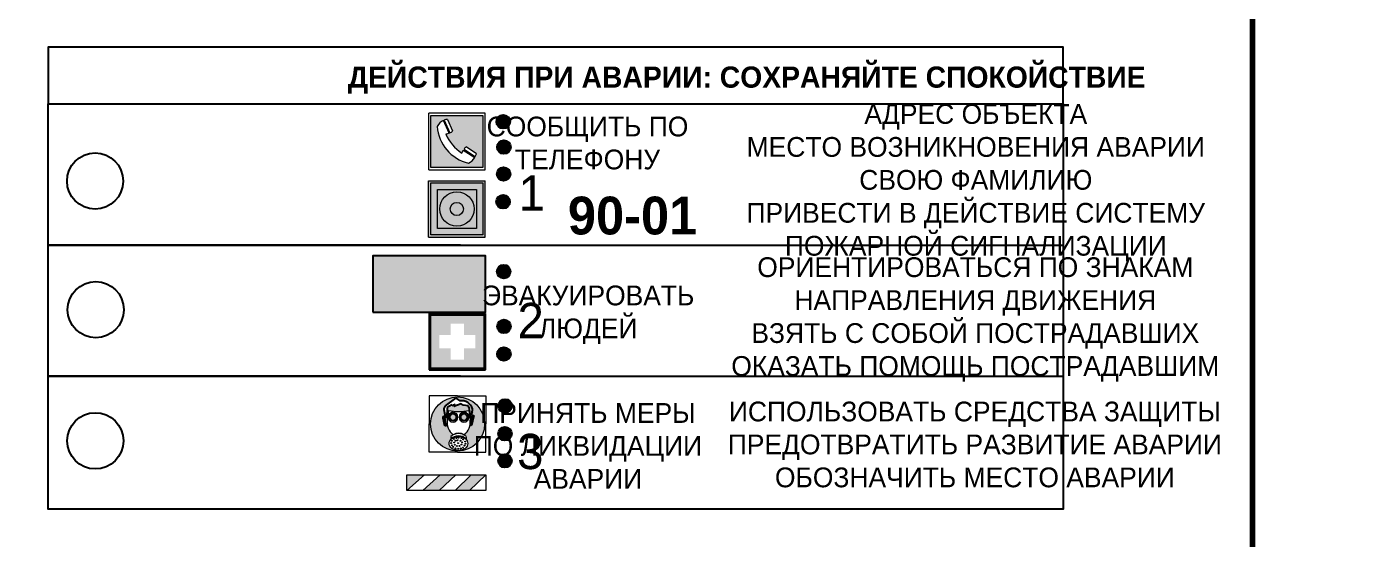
# Model space of a CAD drawing. Header units: millimetres. Extents: x 13114 to 67229, y 22859 to 38520.
# Drawn here: x 30357.8 to 30546.3, y 30599.9 to 30672.6 of the extents above; entities that cross this region are included whole.
import ezdxf

# ---------------------------------------------------------------- set-up
doc = ezdxf.new("R2010")
doc.units = ezdxf.units.MM
doc.styles.add('обычный', font='arial.ttf')

# ---------------------------------------------------------------- blocks, each defined once
blk = doc.blocks.new('A$C38D26F80')
h = blk.add_hatch(color=5)
h.dxf.hatch_style = 1
h.paths.add_polyline_path([(-8.77, -4.48, 1), (-0.19, -4.48, 1)])
h.paths.add_polyline_path([(-6.75, -3.58), (-6.75, -3.31), (-6.62, -3.22), (-6.5, -3.22), (-6.42, -3.3), (-6.39, -3.28), (-6.59, -2.23), (-6.59, -2.01), (-6.38, -1.58), (-4.76, -0.4), (-4.13, -0.79, -0.362848), (-2.1, -2.1, -0.201049), (-2.17, -2.48, 0.085434), (-2.26, -3.13), (-1.9, -3.16), (-2.25, -4.7), (-2.4, -4.59), (-2.43, -4.34), (-2.36, -4.34), (-2.14, -3.34), (-2.47, -3.42), (-2.58, -1.95), (-2.77, -1.58), (-3.58, -1.52), (-3.92, -1.26), (-5.05, -1.73), (-4.87, -1.39), (-5.41, -1.6), (-5.41, -1.46), (-6.13, -1.87), (-6.18, -3.5), (-6.56, -3.47), (-6.37, -4.59), (-6.16, -4.43), (-6.16, -4.66), (-6.36, -4.79), (-6.37, -4.8), (-6.51, -4.76)], flags=16)
h.paths.add_polyline_path([(-6.51, -4.76), (-6.36, -4.79), (-6.37, -4.8)], flags=0)
h.paths.add_polyline_path([(-5.92, -2.34, 0.089508), (-2.67, -2.35), (-2.48, -3.88, -0.268602), (-3.4, -6.18, 0.262449), (-5.2, -6.18, -0.268602), (-6.11, -3.88)], flags=16)
edge = h.paths.add_edge_path(flags=16)
edge.add_ellipse((-5.19, -3.41), major_axis=(0, 0.842), ratio=0.848992, start_angle=0, end_angle=360)
edge = h.paths.add_edge_path(flags=0)
edge.add_ellipse((-5.19, -3.39), major_axis=(0, 0.665), ratio=0.853798, start_angle=0, end_angle=360)
edge = h.paths.add_edge_path(flags=0)
edge.add_ellipse((-5.19, -3.4), major_axis=(0, 0.528), ratio=0.864094, start_angle=0, end_angle=360)
edge = h.paths.add_edge_path(flags=16)
edge.add_ellipse((-3.47, -3.4), major_axis=(0, 0.842), ratio=0.848992, start_angle=0, end_angle=360)
h.paths.add_polyline_path([(-3.13, -6.45), (-3.13, -6.84, 0.383174), (-5.57, -6.85), (-5.57, -6.49, -0.369952)], flags=16)
edge = h.paths.add_edge_path(flags=0)
edge.add_ellipse((-3.47, -3.39), major_axis=(0, 0.665), ratio=0.853798, start_angle=0, end_angle=360)
edge = h.paths.add_edge_path(flags=0)
edge.add_ellipse((-3.47, -3.4), major_axis=(0, 0.528), ratio=0.864094, start_angle=0, end_angle=360)
edge = h.paths.add_edge_path(flags=16)
edge.add_ellipse((-4.34, -7.57), major_axis=(-1.48, 0), ratio=0.744955, start_angle=0, end_angle=360)
h.paths.add_polyline_path([(-5.01, -6.85, -1), (-5.15, -6.85, -1)], flags=0)
h.paths.add_polyline_path([(-5.33, -7.14, -1), (-5.47, -7.14, -1)], flags=0)
h.paths.add_polyline_path([(-4.61, -6.71, -1), (-4.74, -6.71, -1)], flags=16)
h.paths.add_polyline_path([(-5.43, -7.51, -1), (-5.57, -7.51, -1)], flags=0)
h.paths.add_polyline_path([(-4.26, -6.67, -1), (-4.4, -6.67, -1)], flags=16)
h.paths.add_polyline_path([(-4.74, -7.14, -1), (-4.88, -7.14, -1)], flags=0)
h.paths.add_polyline_path([(-4.93, -7.43, -1), (-5.07, -7.43, -1)], flags=0)
h.paths.add_polyline_path([(-4.41, -7.07, -1), (-4.54, -7.07, -1)], flags=0)
h.paths.add_polyline_path([(-5.33, -7.87, -1), (-5.46, -7.87, -1)], flags=0)
h.paths.add_polyline_path([(-3.8, -6.71, -1), (-3.94, -6.71, -1)], flags=16)
h.paths.add_polyline_path([(-4.85, -7.78, -1), (-4.98, -7.78, -1)], flags=0)
h.paths.add_polyline_path([(-3.96, -7.14, -1), (-4.1, -7.14, -1)], flags=0)
h.paths.add_polyline_path([(-4.33, -7.53, -1), (-4.47, -7.53, -1)], flags=0)
h.paths.add_polyline_path([(-5.09, -8.12, -1), (-5.23, -8.12, -1)], flags=0)
h.paths.add_polyline_path([(-3.5, -6.94, -1), (-3.64, -6.94, -1)], flags=0)
h.paths.add_polyline_path([(-4.54, -7.97, -1), (-4.68, -7.97, -1)], flags=0)
h.paths.add_polyline_path([(-3.66, -7.39, -1), (-3.8, -7.39, -1)], flags=0)
h.paths.add_polyline_path([(-4.73, -8.35, -1), (-4.86, -8.35, -1)], flags=0)
h.paths.add_polyline_path([(-4.09, -7.96, -1), (-4.23, -7.96, -1)], flags=0)
h.paths.add_polyline_path([(-3.77, -7.74, -1), (-3.91, -7.74, -1)], flags=0)
h.paths.add_polyline_path([(-3.22, -7.27, -1), (-3.35, -7.27, -1)], flags=0)
h.paths.add_polyline_path([(-4.34, -8.4, -1), (-4.47, -8.4, -1)], flags=0)
h.paths.add_polyline_path([(-3.16, -7.61, -1), (-3.3, -7.61, -1)], flags=0)
h.paths.add_polyline_path([(-3.9, -8.35, -1), (-4.04, -8.35, -1)], flags=0)
h.paths.add_polyline_path([(-3.32, -7.91, -1), (-3.46, -7.91, -1)], flags=0)
h.paths.add_polyline_path([(-3.55, -8.23, -1), (-3.69, -8.23, -1)], flags=0)
at = {"color": 5, "lineweight": 5}
for p, q in [((-4.48, 0), (-8.96, 0)), ((-8.96, 0), (-8.96, -4.48)), ((-4.48, 0), (0, 0)), ((0, 0), (0, -4.48)), ((-6.59, -2.01), (-6.38, -1.58)), ((-6.59, -2.23), (-6.59, -2.01)), ((-6.38, -1.58), (-4.76, -0.4)), ((-6.13, -1.87), (-6.18, -3.5)), ((-5.41, -1.46), (-6.13, -1.87)), ((-4.87, -1.39), (-5.41, -1.6)), ((-5.41, -1.6), (-5.41, -1.46)), ((-3.92, -1.26), (-5.05, -1.73)), ((-5.05, -1.73), (-4.87, -1.39)), ((-4.76, -0.4), (-4.13, -0.79)), ((-3.58, -1.52), (-3.92, -1.26)), ((-2.77, -1.58), (-3.58, -1.52)), ((-2.58, -1.95), (-2.77, -1.58)), ((-2.47, -3.42), (-2.58, -1.95)), ((-6.75, -3.31), (-6.62, -3.22)), ((-6.75, -3.58), (-6.75, -3.31)), ((-6.51, -4.76), (-6.75, -3.58)), ((-6.62, -3.22), (-6.5, -3.22)), ((-6.39, -3.28), (-6.59, -2.23)), ((-6.18, -3.5), (-6.56, -3.47)), ((-6.56, -3.47), (-6.37, -4.59)), ((-6.5, -3.22), (-6.42, -3.3)), ((-6.42, -3.3), (-6.39, -3.28)), ((-5.92, -2.34), (-6.11, -3.88)), ((-2.67, -2.34), (-2.48, -3.88)), ((-2.14, -3.34), (-2.47, -3.42)), ((-2.36, -4.34), (-2.14, -3.34)), ((-1.9, -3.16), (-2.26, -3.13)), ((-2.25, -4.7), (-1.9, -3.16)), ((-8.96, -8.96), (-8.96, -4.48)), ((-6.37, -4.8), (-6.51, -4.76)), ((-6.37, -4.59), (-6.16, -4.43)), ((-6.16, -4.66), (-6.37, -4.8)), ((-6.16, -4.43), (-6.16, -4.66)), ((-2.43, -4.34), (-2.4, -4.59)), ((-2.43, -4.34), (-2.36, -4.34)), ((-2.4, -4.59), (-2.25, -4.7)), ((0, -8.96), (0, -4.48)), ((-5.57, -6.49), (-5.57, -6.85)), ((-3.13, -6.45), (-3.13, -6.84)), ((-4.48, -8.96), (-8.96, -8.96)), ((-4.48, -8.96), (0, -8.96))]:
    blk.add_line(p, q, dxfattribs=at)
at = {"color": 5}
for p, q in [((-6.59, -2.01), (-6.38, -1.58)), ((-6.59, -2.23), (-6.59, -2.01)), ((-6.38, -1.58), (-4.76, -0.4)), ((-6.13, -1.87), (-6.18, -3.5)), ((-5.41, -1.46), (-6.13, -1.87)), ((-4.87, -1.39), (-5.41, -1.6)), ((-5.41, -1.6), (-5.41, -1.46)), ((-3.92, -1.26), (-5.05, -1.73)), ((-5.05, -1.73), (-4.87, -1.39)), ((-4.76, -0.4), (-4.13, -0.79)), ((-3.58, -1.52), (-3.92, -1.26)), ((-2.77, -1.58), (-3.58, -1.52)), ((-2.58, -1.95), (-2.77, -1.58)), ((-2.47, -3.42), (-2.58, -1.95)), ((-6.75, -3.31), (-6.62, -3.22)), ((-6.75, -3.58), (-6.75, -3.31)), ((-6.51, -4.76), (-6.75, -3.58)), ((-6.62, -3.22), (-6.5, -3.22)), ((-6.39, -3.28), (-6.59, -2.23)), ((-6.18, -3.5), (-6.56, -3.47)), ((-6.56, -3.47), (-6.37, -4.59)), ((-6.5, -3.22), (-6.42, -3.3)), ((-6.42, -3.3), (-6.39, -3.28)), ((-2.14, -3.34), (-2.47, -3.42)), ((-2.36, -4.34), (-2.14, -3.34)), ((-2.26, -3.13), (-1.9, -3.16)), ((-1.9, -3.16), (-2.25, -4.7)), ((-6.37, -4.8), (-6.51, -4.76)), ((-6.36, -4.79), (-6.51, -4.76)), ((-6.37, -4.59), (-6.16, -4.43)), ((-6.16, -4.66), (-6.37, -4.8)), ((-6.16, -4.66), (-6.36, -4.79)), ((-6.16, -4.43), (-6.16, -4.66)), ((-2.4, -4.59), (-2.43, -4.34)), ((-2.43, -4.34), (-2.36, -4.34)), ((-2.25, -4.7), (-2.4, -4.59))]:
    blk.add_line(p, q, dxfattribs=at)
at = {"color": 5, "lineweight": 5}
for centre, radius in [((-4.48, -4.48), 4.29), ((-5.5, -7.51), 0.0678), ((-5.4, -7.14), 0.0678), ((-5.4, -7.87), 0.0678), ((-5.16, -8.12), 0.0678), ((-5.08, -6.85), 0.0678), ((-5, -7.43), 0.0678), ((-4.91, -7.78), 0.0678), ((-4.81, -7.14), 0.0678), ((-4.79, -8.35), 0.0678), ((-4.67, -6.71), 0.0678), ((-4.61, -7.97), 0.0678), ((-4.47, -7.07), 0.0678), ((-4.4, -7.53), 0.0678), ((-4.4, -8.4), 0.0678), ((-4.33, -6.67), 0.0678), ((-4.16, -7.96), 0.0678), ((-4.03, -7.14), 0.0678), ((-3.97, -8.35), 0.0678), ((-3.87, -6.71), 0.0678), ((-3.84, -7.74), 0.0678), ((-3.73, -7.39), 0.0678), ((-3.62, -8.23), 0.0678), ((-3.57, -6.94), 0.0678), ((-3.39, -7.91), 0.0678), ((-3.28, -7.27), 0.0678), ((-3.23, -7.61), 0.0678)]:
    blk.add_circle(centre, radius, dxfattribs=at)
at = {"color": 5}
for centre, radius, start, end in [((-3.89, -2.66), 1.88, 17.387, 97.1599), ((-2.6, -2.2), 0.511, 326.3906, 11.8614), ((-0.35, -3.07), 1.91, 162.2553, 181.7878)]:
    blk.add_arc(centre, radius, start, end, dxfattribs=at)
at = {"color": 5, "lineweight": 5}
for centre, radius, start, end in [((-2.6, -2.2), 0.513, 326.4781, 11.7739), ((-3.66, -4.24), 2.47, 171.573, 231.7124), ((-4.28, 6.66), 9.15, 259.6987, 280.1569), ((-4.93, -4.24), 2.47, 308.2876, 8.427), ((-0.47, -3.05), 1.79, 161.5846, 182.4584), ((-4.33, -7.88), 1.87, 50.358, 131.5662), ((-4.3, -7.78), 1.83, 60.5889, 119.4111), ((-4.34, -8.2), 1.82, 48.4943, 132.3565)]:
    blk.add_arc(centre, radius, start, end, dxfattribs=at)
for centre, major_axis, ratio in [((-5.19, -3.41), (0, 0.842), 0.848992), ((-5.19, -3.39), (0, 0.665), 0.853798), ((-5.19, -3.4), (0, 0.528), 0.864094), ((-3.47, -3.4), (0, 0.842), 0.848992), ((-3.47, -3.39), (0, 0.665), 0.853798), ((-3.47, -3.4), (0, 0.528), 0.864094), ((-4.34, -7.57), (-1.48, 0), 0.744955)]:
    blk.add_ellipse(centre, major_axis=major_axis, ratio=ratio, dxfattribs=at)
blk = doc.blocks.new('A$C47DD6509')
at = {"lineweight": 5}
for points in [[(-8.69, 0), (-11.19, 0), (-11.19, -2.22)], [(-4.22, 0), (-6.45, 0), (-8.91, -2.22), (-6.61, -2.22)], [(0, 0), (-2.09, 0), (-4.36, -2.22), (-2.29, -2.22)]]:
    blk.add_hatch(color=242, dxfattribs=at).paths.add_polyline_path(points)
at = {"color": 242, "lineweight": 5}
for p, q in [((-11.19, -2.22), (-8.69, 0)), ((-11.19, -2.22), (-11.19, 0)), ((-11.19, 0), (-8.69, 0)), ((-11.19, 0), (0, 0)), ((-8.91, -2.22), (-6.45, 0)), ((-6.61, -2.22), (-4.22, 0)), ((-4.36, -2.22), (-2.09, 0)), ((-2.29, -2.22), (0, 0)), ((0, 0), (0, -2.22)), ((0, -2.22), (-11.19, -2.22))]:
    blk.add_line(p, q, dxfattribs=at)
blk = doc.blocks.new('A$C32E8229D')
at = {"true_color": 0xffffff}
blk.add_hatch(color=7, dxfattribs=at).paths.add_polyline_path([(0, 0), (0, -8), (16, -8), (16, 0)])
h = blk.add_hatch(color=126)
h.paths.add_polyline_path([(0.2, -0.2), (15.8, -0.2), (15.8, -7.8), (0.2, -7.8)])
h.paths.add_polyline_path([(13.49, -2.05), (12.08, -2.05), (11.37, -2.63, 0.162397), (11.29, -2.84), (11.29, -3.63), (10.35, -3.63), (10.35, -4.05), (11.68, -4.05), (11.68, -3.48), (12.26, -4.28), (11.29, -5.1), (11.29, -6.78), (11.85, -6.78), (11.85, -5.44), (12.8, -4.64), (12.8, -5.94), (14.46, -5.94), (14.46, -5.39), (13.45, -5.39), (13.45, -3.97), (12.46, -2.59), (13.15, -2.59), (13.69, -3.34), (14.18, -3)], flags=16)
h.paths.add_polyline_path([(10.74, -1.82, 1), (11.8, -1.82, 1)], flags=16)
h.paths.add_polyline_path([(9.39, -3.59), (5.99, -3.59), (6.56, -3.03), (5.91, -3.03), (5.1, -3.83), (5.91, -4.64), (6.56, -4.64), (5.99, -4.09), (9.39, -4.09)], flags=16)
h.paths.add_polyline_path([(4.29, -1.08), (1.72, -1.08), (1.72, -6.6), (4.29, -6.6)], flags=16)
at = {"color": 126}
blk.add_lwpolyline([(16, -8), (0, -8), (0, 0), (16, 0)], close=True, dxfattribs=at)
blk = doc.blocks.new('A$C18900ED3')
h = blk.add_hatch(color=126)
h.paths.add_polyline_path([(-0.18, -0.18), (-7.02, -0.18), (-7.02, -7.02), (-0.18, -7.02)])
h.paths.add_polyline_path([(-5.89, -4.46), (-5.89, -2.77), (-4.46, -2.77), (-4.46, -1.31), (-2.77, -1.31), (-2.77, -2.77), (-1.33, -2.77), (-1.33, -4.46), (-2.77, -4.46), (-2.77, -5.89), (-4.46, -5.89), (-4.46, -4.46)], flags=16)
at = {"color": 126}
for p, q in [((-7.2, 0), (-7.2, -7.2)), ((0, 0), (-7.2, 0)), ((0, -7.2), (0, 0)), ((-7.02, -7.02), (-7.02, -0.18)), ((-7.02, -0.18), (-0.18, -0.18)), ((-0.18, -0.18), (-0.18, -7.02)), ((-7.2, -7.2), (0, -7.2)), ((-0.18, -7.02), (-7.02, -7.02))]:
    blk.add_line(p, q, dxfattribs=at)
blk = doc.blocks.new('A$C456E1F9C')
at = {"lineweight": 5}
h = blk.add_hatch(color=242, dxfattribs=at)
h.paths.add_polyline_path([(0.51, -1.47), (0.51, -13.26), (12.29, -13.26), (12.29, -1.47)])
h.paths.add_polyline_path([(5.42, -4.95, -0.254479), (4.78, -5.4), (3.52, -2.53, -0.209735), (4.23, -2.4)], flags=16)
h.paths.add_polyline_path([(8.53, -8.6), (10.87, -10.17), (10.54, -10.76), (8.03, -9.13, -0.192251)], flags=16)
h.paths.add_polyline_path([(4.61, -5.49, 0.005518), (3.87, -5.72, 0.128647), (7.49, -10.01, 0.00809), (7.83, -9.33), (10.47, -10.97, -0.16736), (8.99, -12.25, -0.327862), (1.95, -3.95, -0.166952), (3.36, -2.62)], flags=16)
at = {"color": 242, "lineweight": 5}
for p, q in [((0, -13.77), (0, -0.97)), ((12.8, -0.97), (0, -0.97)), ((4.61, -5.49), (3.36, -2.62)), ((3.52, -2.53), (4.78, -5.4)), ((4.23, -2.4), (5.42, -4.95)), ((12.8, -13.77), (12.8, -0.97)), ((10.81, -10.12), (8.53, -8.6)), ((7.83, -9.33), (10.47, -10.97)), ((8.03, -9.13), (10.54, -10.76)), ((10.54, -10.76), (10.8, -10.3)), ((10.8, -10.3), (10.81, -10.12)), ((0, -13.77), (12.8, -13.77))]:
    blk.add_line(p, q, dxfattribs=at)
blk.add_lwpolyline([(0.51, -1.47), (12.29, -1.47), (12.29, -13.26), (0.51, -13.26)], close=True, dxfattribs=at)
for centre, radius, start, end in [((4.59, -5.34), 2.99, 114.2845, 152.1974), ((4.02, -3.27), 0.891, 76.3284, 123.7092), ((11.12, -3.31), 9.19, 183.9915, 256.6009), ((14.98, -39.1), 35.17, 107.1487, 108.4135), ((13.86, -0.94), 11.08, 205.5536, 234.8762), ((4.68, -4.59), 0.824, 276.9621, 334.0723), ((8.94, -9.5), 0.989, 114.4092, 157.9388), ((-13.31, 0.8), 23.44, 332.5487, 334.4027), ((7.87, -9.46), 3, 291.9291, 329.9329)]:
    blk.add_arc(centre, radius, start, end, dxfattribs=at)
blk = doc.blocks.new('A$C54414219')
at = {"true_color": 0xffffff}
h = blk.add_hatch(color=7, dxfattribs=at)
h.paths.add_polyline_path([(2.39, -9.45), (2.39, -18.3), (11.23, -18.3), (11.23, -9.45)], flags=0)
h.paths.add_polyline_path([(10.71, -13.87, -1), (2.92, -13.87, -1)], flags=0)
h.paths.add_polyline_path([(8.3, -13.87, -1), (5.33, -13.87, -1)], flags=0)
h.paths.add_polyline_path([(0.41, -7.47), (0.41, -20.27), (13.21, -20.27), (13.21, -7.47)])
h.paths.add_polyline_path([(0.92, -19.77), (12.71, -19.77), (12.71, -7.98), (0.92, -7.98)], flags=16)
h.paths.add_polyline_path([(11.23, -9.45), (11.23, -18.3), (2.39, -18.3), (2.39, -9.45)], flags=0)
at = {"lineweight": 5}
h = blk.add_hatch(color=242, dxfattribs=at)
h.paths.add_polyline_path([(12.71, -7.98), (0.92, -7.98), (0.92, -19.77), (12.71, -19.77)])
h.paths.add_polyline_path([(11.23, -18.3), (2.39, -18.3), (2.39, -9.45), (11.23, -9.45)], flags=16)
h.paths.add_polyline_path([(10.71, -13.87, -1), (2.92, -13.87, -1)], flags=0)
h.paths.add_polyline_path([(8.3, -13.87, -1), (5.33, -13.87, -1)], flags=0)
at = {"true_color": 0xffffff}
h = blk.add_hatch(color=7, dxfattribs=at)
h.paths.add_polyline_path([(2.39, -9.45), (2.39, -18.3), (11.23, -18.3), (11.23, -9.45)])
h.paths.add_polyline_path([(10.71, -13.87, -1), (2.92, -13.87, -1)], flags=16)
h.paths.add_polyline_path([(8.3, -13.87, -1), (5.33, -13.87, -1)], flags=0)
at = {"lineweight": 5}
h = blk.add_hatch(color=242, dxfattribs=at)
h.paths.add_polyline_path([(2.92, -13.87, 1), (10.71, -13.87, 1)])
h.paths.add_polyline_path([(8.3, -13.87, -1), (5.33, -13.87, -1)], flags=16)
at = {"color": 242, "lineweight": 5}
for p, q in [((0.41, -20.27), (0.41, -7.47)), ((0.41, -7.47), (13.21, -7.47)), ((0.41, -7.47), (13.21, -7.47)), ((13.21, -20.27), (13.21, -7.47)), ((0.41, -20.27), (13.21, -20.27))]:
    blk.add_line(p, q, dxfattribs=at)
for points in [[(0.92, -7.98), (12.71, -7.98), (12.71, -19.77), (0.92, -19.77)], [(2.39, -9.45), (11.23, -9.45), (11.23, -18.3), (2.39, -18.3)]]:
    blk.add_lwpolyline(points, close=True, dxfattribs=at)
for radius in [3.89, 1.49]:
    blk.add_circle((6.81, -13.87), radius, dxfattribs=at)

msp = doc.modelspace()

# ---------------------------------------------------------------- hatches: boundary and pattern name
at = {"lineweight": 0}
h = msp.add_hatch(color=256, dxfattribs=at)
h.dxf.hatch_style = 1
h.paths.add_polyline_path([(30424.31, 30659.08, 1), (30426.24, 30659.08, 1)])
h = msp.add_hatch(color=256, dxfattribs=at)
h.dxf.hatch_style = 1
h.paths.add_polyline_path([(30424.42, 30655.49, 1), (30426.35, 30655.49, 1)])
h = msp.add_hatch(color=256, dxfattribs=at)
h.dxf.hatch_style = 1
h.paths.add_polyline_path([(30424.38, 30651.68, 1), (30426.31, 30651.68, 1)])
h = msp.add_hatch(color=256, dxfattribs=at)
h.dxf.hatch_style = 1
h.paths.add_polyline_path([(30424.3, 30647.75, 1), (30426.23, 30647.75, 1)])
h = msp.add_hatch(color=256, dxfattribs=at)
h.dxf.hatch_style = 1
h.paths.add_polyline_path([(30424.38, 30637.87, 1), (30426.31, 30637.87, 1)])
h = msp.add_hatch(color=256, dxfattribs=at)
h.dxf.hatch_style = 1
h.paths.add_polyline_path([(30424.42, 30630.09, 1), (30426.35, 30630.09, 1)])
h = msp.add_hatch(color=256, dxfattribs=at)
h.dxf.hatch_style = 1
h.paths.add_polyline_path([(30424.41, 30626.18, 1), (30426.34, 30626.18, 1)])
h = msp.add_hatch(color=256, dxfattribs=at)
h.dxf.hatch_style = 1
h.paths.add_polyline_path([(30424.57, 30618.83, 1), (30426.5, 30618.83, 1)])
h = msp.add_hatch(color=256, dxfattribs=at)
h.dxf.hatch_style = 1
h.paths.add_polyline_path([(30424.57, 30614.89, 1), (30426.5, 30614.89, 1)])
h = msp.add_hatch(color=256, dxfattribs=at)
h.dxf.hatch_style = 1
h.paths.add_polyline_path([(30424.57, 30611.05, 1), (30426.5, 30611.05, 1)])

# ---------------------------------------------------------------- linework, layer by layer
at = {"color": 1, "lineweight": 100}
for points in [[(29931.41, 30894.76), (30531.41, 30894.76), (30531.41, 30499.76), (29931.41, 30499.76)], [(30531.41, 30894.76), (31131.41, 30894.76), (31131.41, 30499.76), (30531.41, 30499.76)]]:
    msp.add_lwpolyline(points, close=True, dxfattribs=at)
for points in [[(30360.83, 30661.61), (30504.6, 30661.61), (30504.6, 30669.66), (30360.83, 30669.66)], [(30360.83, 30661.61), (30504.6, 30661.61), (30504.6, 30604.21), (30360.83, 30604.21)]]:
    msp.add_lwpolyline(points, close=True)
for points in [[(30419.25, 30641.62), (30360.83, 30641.62), (30504.6, 30641.62)], [(30419.25, 30623.04), (30360.83, 30623.04), (30504.6, 30623.04)]]:
    msp.add_lwpolyline(points)
for centre, radius in [((30425.28, 30659.08), 0.966), ((30425.38, 30655.49), 0.966), ((30367.46, 30650.69), 3.98), ((30425.34, 30651.68), 0.966), ((30425.26, 30647.75), 0.966), ((30425.35, 30637.87), 0.966), ((30367.55, 30632.46), 3.98), ((30425.39, 30630.09), 0.966), ((30425.38, 30626.18), 0.966), ((30425.54, 30618.83), 0.966), ((30367.49, 30613.88), 3.98), ((30425.53, 30614.89), 0.966), ((30425.53, 30611.05), 0.966)]:
    msp.add_circle(centre, radius)

# ---------------------------------------------------------------- block references
for name, p, xscale, yscale, zscale in [('A$C456E1F9C', (30414.72, 30660.89), 0.625, 0.625, 0.625), ('A$C54414219', (30414.46, 30655.4), 0.625, 0.625, 0.625), ('A$C18900ED3', (30422.79, 30631.94), 1.111111111007631, 1.111111111007631, 1.111111111007631), ('A$C38D26F80', (30422.81, 30620.27), 0.8928571427240968, 0.8928571427240968, 0.8928571427240968)]:
    msp.add_blockref(name, p, dxfattribs=dict(xscale=xscale, yscale=yscale, zscale=zscale))
at = {"xscale": -1}
msp.add_blockref('A$C32E8229D', (30422.79, 30640.09), dxfattribs=at)
at = {"color": 242, "true_color": 0xc1121c}
msp.add_blockref('A$C47DD6509', (30422.81, 30609.05), dxfattribs=at)

# ---------------------------------------------------------------- texts
at = {"lineweight": 0, "attachment_point": 5, "style": 'обычный'}
for s, insert, char_height, width in [('{\\fProxima Nova Rg|b1|i0|c204|p2;ДЕЙСТВИЯ ПРИ АВАРИИ: СОХРАНЯЙТЕ СПОКОЙСТВИЕ\\H1.6644x; }', (30459.78, 30664.98), 3, 175.1736), ('\\pi-8.4,l8.4,t8.4;{\\fProxima Nova Rg|b0|i0|c204|p2;АДРЕС ОБЪЕКТА\\PМЕСТО ВОЗНИКНОВЕНИЯ АВАРИИ\\PСВОЮ ФАМИЛИЮ\\PПРИВЕСТИ В ДЕЙСТВИЕ СИСТЕМУ \\PПОЖАРНОЙ СИГНАЛИЗАЦИИ}', (30492.23, 30650.45), 2.8, 126.6484), ('{\\fProxima Nova Rg|b0|i0|c204|p2;СООБЩИТЬ ПО \\PТЕЛЕФОНУ}', (30437.22, 30656.06), 2.8, 126.6484), ('{\\fProxima Nova Rg|b0|i0|c204|p2;1\\H1.1667x; }', (30429.32, 30649), 5, 126.6484), ('{\\fProxima Nova Rg|b1|i0|c204|p2;\\H1.0714x;90-01\\fProxima Nova Rg|b0|i0|c204|p2;\\H0.93331x; \\H1.3449x; }', (30443.6, 30645.76), 5, 126.6484), ('\\pi-8.4,l8.4,t8.4;{\\fProxima Nova Rg|b0|i0|c204|p2;ОРИЕНТИРОВАТЬСЯ ПО ЗНАКАМ \\PНАПРАВЛЕНИЯ ДВИЖЕНИЯ\\PВЗЯТЬ С СОБОЙ ПОСТРАДАВШИХ\\PОКАЗАТЬ ПОМОЩЬ ПОСТРАДАВШИМ}', (30492.16, 30631.08), 2.8, 126.6484), ('{\\fProxima Nova Rg|b0|i0|c204|p2;ЭВАКУИРОВАТЬ \\PЛЮДЕЙ}', (30437.32, 30631.74), 2.8, 126.6484), ('{\\fProxima Nova Rg|b0|i0|c204|p2;2\\H1.1967x; }', (30429.17, 30630.92), 5, 126.6484), ('\\pi-8.4,l8.4,t8.4;{\\fProxima Nova Rg|b0|i0|c204|p2;ИСПОЛЬЗОВАТЬ СРЕДСТВА ЗАЩИТЫ \\PПРЕДОТВРАТИТЬ РАЗВИТИЕ АВАРИИ\\PОБОЗНАЧИТЬ МЕСТО АВАРИИ}', (30492.1, 30613.35), 2.8, 126.6484), ('{\\fProxima Nova Rg|b0|i0|c204|p2;ПРИНЯТЬ МЕРЫ \\PПО ЛИКВИДАЦИИ \\PАВАРИИ}', (30437.28, 30613.16), 2.8, 126.6484), ('{\\fProxima Nova Rg|b0|i0|c204|p2;3\\H1.1967x; }', (30429.11, 30612.34), 5, 126.6484)]:
    msp.add_mtext(s, dxfattribs=dict(at, insert=insert, char_height=char_height, width=width))

doc.saveas('drawing.dxf')
